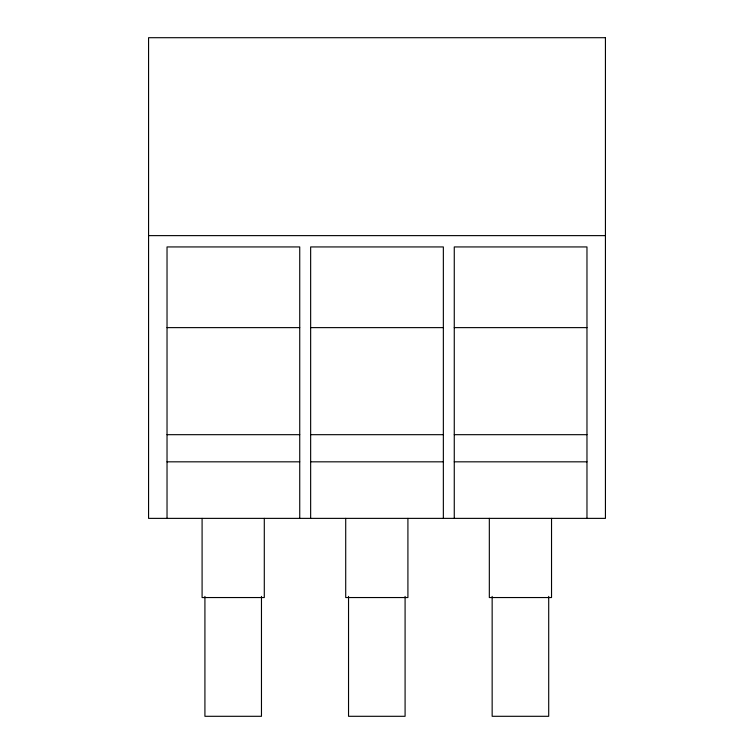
<?xml version="1.0" encoding="UTF-8"?>
<svg xmlns="http://www.w3.org/2000/svg" width="754" height="754" viewBox="0 0 754 754"><rect width="100%" height="100%" fill="white"/><g stroke="black" fill="none" stroke-linecap="round" stroke-linejoin="round"><path stroke-width="1.13" d="M148.566 235.625L605.434 235.625M167.03 327.622L299.734 327.622M310.648 327.622L443.352 327.622M454.266 327.622L586.97 327.622M167.03 434.681L299.734 434.681M310.648 434.681L443.352 434.681M454.266 434.681L586.97 434.681M167.03 461.825L299.734 461.825M310.648 461.825L443.352 461.825M454.266 461.825L586.97 461.825M586.97 518.375L586.97 246.935L454.266 246.935L454.266 518.375M551.532 518.375L551.532 597.545L489.327 597.545L489.327 518.375M548.705 596.405L548.705 716.3L492.155 716.3L492.155 596.405M443.352 518.375L443.352 246.935L310.648 246.935L310.648 518.375M407.914 518.375L407.914 597.545L345.709 597.545L345.709 518.375M405.087 596.405L405.087 716.3L348.536 716.3L348.536 596.405M299.734 518.375L299.734 246.935L167.03 246.935L167.03 518.375M264.296 518.375L264.296 597.545L202.091 597.545L202.091 518.375M261.468 596.405L261.468 716.3L204.918 716.3L204.918 596.405M605.434 37.7L148.566 37.7L148.566 518.375L605.434 518.375L605.434 37.7"/></g></svg>
